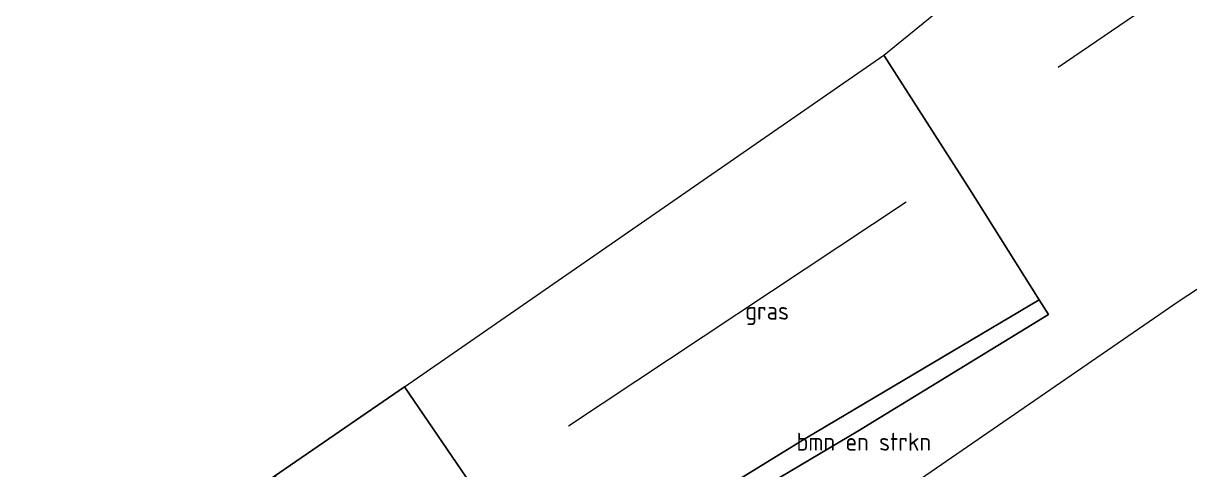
# Model space of a CAD drawing. Extents: x 253736 to 255979, y 477184 to 479215.
# Drawn here: x 255017.7 to 255180.1, y 478414.2 to 478476.3 of the extents above; entities that cross this region are included whole.
import ezdxf
from ezdxf.enums import TextEntityAlignment as Align

# ---------------------------------------------------------------- set-up
doc = ezdxf.new("R2010")
doc.units = 0
for name, color, linetype, lineweight in [('af-bs-rasterhekwerk', 8, 'hekwerk', 18), ('bp-b5-bomenstruiken', 8, 'Continuous', 18), ('bp-b5-grasland', 8, 'Continuous', 18), ('kd-bs-opnamedtmgrens', 8, 'Continuous', 18), ('og-bs-hoogtelijn', 8, 'Continuous', 18), ('og-bs-hulpgeometrie', 8, 'Continuous', 18), ('og-bs-terreinafscheiding', 8, 'Continuous', 18)]:
    doc.layers.add(name, color=color, linetype=linetype, lineweight=lineweight)
doc.styles.add('rtw_iso', font='isocp.shx')
doc.linetypes.add('hekwerk', pattern='A,7,-1.5,[1,RTW.shx,S=0.75,R=0,X=0,Y=0],-1.5', length=10)

# ---------------------------------------------------------------- blocks, each defined once
blk = doc.blocks.new('dtbattr-r')
at = {"style": 'rtw_iso'}
blk.add_attdef('TAG', text='', height=2.5, dxfattribs=at).set_placement((0, 0), align=Align.MIDDLE_CENTER)
blk = doc.blocks.new('Deel_d28hz')
at = {"layer": 'af-bs-rasterhekwerk'}
blk.add_polyline3d([(255092.16, 478394.332, 24.196), (255114.968, 478408.292, 24.234), (255133.889, 478419.518, 24.237), (255160.432, 478435.786, 24.381), (255159.151, 478437.824, 24.318), (255149.493, 478453.197, 24.309), (255137.521, 478471.887, 24.384)], dxfattribs=at)
at = {"layer": 'bp-b5-bomenstruiken'}
blk.add_polyline3d([(255092.16, 478394.332, 24.196), (255090.518, 478396.74, 24.097), (255098.87, 478401.472, 24.009), (255126.73, 478418.623, 24.039), (255159.151, 478437.824, 24.318), (255160.432, 478435.786, 24.381), (255133.889, 478419.518, 24.237), (255114.968, 478408.292, 24.234)], close=True, dxfattribs=at)
at = {"layer": 'bp-b5-grasland'}
for points in [[(255159.151, 478437.824, 24.318), (255126.73, 478418.623, 24.039), (255098.87, 478401.472, 24.009), (255090.518, 478396.74, 24.097), (255070.754, 478425.722, 24.062), (255137.521, 478471.887, 24.384), (255149.493, 478453.197, 24.309)], [(255090.518, 478396.74, 24.097), (255090.33, 478393.518, 24.253), (255087.824, 478393.892, 24.25), (255085.203, 478393.292, 24.28), (255081.797, 478392.434, 24.262), (255079.407, 478392.094, 24.25), (255076.855, 478392.658, 24.253), (255075.022, 478394.196, 24.25), (255066.999, 478401.424, 24.208), (255059.39, 478407.833, 24.136), (255052.67, 478413.273, 24.145), (255070.754, 478425.722, 24.062)]]:
    blk.add_polyline3d(points, close=True, dxfattribs=at)
at = {"layer": 'kd-bs-opnamedtmgrens'}
blk.add_polyline3d([(255070.754, 478425.722, 24.062), (255052.67, 478413.273, 24.145), (255051.89, 478412.731, 23.5), (255050.802, 478411.975, 23.485), (255049.845, 478411.31, 24.055), (255046.911, 478409.27, 24.364), (255045.793, 478408.493, 25.048), (255044.522, 478407.608, 24.976), (255042.541, 478406.232, 24.99), (255040.726, 478404.969, 25.154), (255040.488, 478404.805, 25.179), (255038.139, 478403.171, 25.21), (255035.6, 478401.407, 25.293), (255035.159, 478401.1, 25.297), (255032.936, 478399.554, 25.231), (255029.095, 478396.883, 25.087), (255023.722, 478393.148, 24.781), (254985.742, 478366.734, 23.89)], dxfattribs=at)
at = {"layer": 'og-bs-hoogtelijn'}
blk.add_polyline3d([(255140.622, 478451.449, 24.159), (255093.582, 478420.243, 24.078)], dxfattribs=at)
at = {"layer": 'og-bs-hulpgeometrie'}
blk.add_polyline3d([(255177.653, 478268.962, 24.546), (255142.274, 478320.843, 24.516), (255115.052, 478360.762, 24.376), (255109.634, 478368.708, 23.446), (255105.247, 478375.141, 23.425), (255099.021, 478384.271, 24.346), (255098.096, 478385.628, 24.286), (255096.47, 478388.012, 24.319), (255092.16, 478394.332, 24.196), (255090.518, 478396.74, 24.097), (255070.754, 478425.722, 24.062)], dxfattribs=at)
at = {"layer": 'og-bs-terreinafscheiding'}
blk.add_polyline3d([(255159.151, 478437.824, 24.318), (255126.73, 478418.623, 24.039), (255098.87, 478401.472, 24.009), (255090.518, 478396.74, 24.097)], dxfattribs=at)
at = {"layer": 'bp-b5-bomenstruiken'}
ref = blk.add_blockref('dtbattr-r', (255125.34375, 478416.0625, 24.189667), dxfattribs=at)
ref.add_attrib('TAG', 'bmn en strkn', dxfattribs={"layer": '0', "height": 2.5, "style": 'rtw_iso'}).set_placement((255125.34375, 478416.0625, 24.189667), align=Align.BOTTOM_LEFT)
at = {"layer": 'bp-b5-grasland'}
ref = blk.add_blockref('dtbattr-r', (255118.195312, 478434.3125, 24.192), dxfattribs=at)
ref.add_attrib('TAG', 'gras', dxfattribs={"layer": '0', "height": 2.5, "style": 'rtw_iso'}).set_placement((255118.195312, 478434.3125, 24.192), align=Align.BOTTOM_LEFT)

msp = doc.modelspace()

# ---------------------------------------------------------------- linework, layer by layer
at = {"layer": 'bp-b5-bomenstruiken'}
msp.add_polyline3d([(255200.27, 478319.232, 23.877), (255176.973, 478302.624, 23.772), (255175.845, 478300.844, 23.721), (255169.56, 478307.206, 23.697), (255162.74, 478315.172, 24.054), (255145.63, 478334.87, 24.339), (255137.37, 478344.143, 24.741), (255130.872, 478351.568, 24.789), (255125.232, 478356.757, 24.711), (255122.893, 478359.516, 24.711), (255108.073, 478374.57, 24.42), (255099.021, 478384.271, 24.346), (255098.524, 478385.962, 24.303), (255097.153, 478388.262, 24.288), (255096.47, 478388.012, 24.319), (255092.16, 478394.332, 24.196), (255114.968, 478408.292, 24.234), (255133.889, 478419.518, 24.237), (255160.432, 478435.786, 24.381), (255159.151, 478437.824, 24.318), (255149.493, 478453.197, 24.309), (255137.521, 478471.887, 24.384), (255300.063, 478604.243, 24.333)], dxfattribs=at)
at = {"layer": 'kd-bs-opnamedtmgrens'}
msp.add_polyline3d([(255070.754, 478425.722, 24.062), (255137.521, 478471.887, 24.384), (255300.063, 478604.243, 24.333), (255363.043, 478657.221, 24.368), (255367.024, 478660.57, 24.407)], dxfattribs=at)
at = {"layer": 'og-bs-hoogtelijn'}
for points in [[(255180.499, 478326.618, 24.123), (255222.138, 478355.014, 24.576), (255270.263, 478386.549, 25.224), (255294.977, 478402.337, 25.263), (255271.073, 478442.54, 25.236), (255207.871, 478399.438, 25.167), (255174.907, 478376.958, 24.75), (255141.952, 478354.485, 24.816), (255112.982, 478392.503, 24.285), (255178.765, 478437.789, 24.357), (255252.372, 478485.867, 24.573), (255323.302, 478530.101, 24.615), (255404.03, 478575.624, 24.687)], [(255308.631, 478570.331, 24.378), (255240.968, 478524.187, 24.36), (255161.779, 478470.184, 24.372)]]:
    msp.add_polyline3d(points, dxfattribs=at)

# ---------------------------------------------------------------- block references
at = {"linetype": 'ByBlock'}
msp.add_blockref('Deel_d28hz', (0, 0), dxfattribs=at)
msp.add_blockref('Deel_d28hz', (0, 0), dxfattribs=at)

doc.saveas('drawing.dxf')
